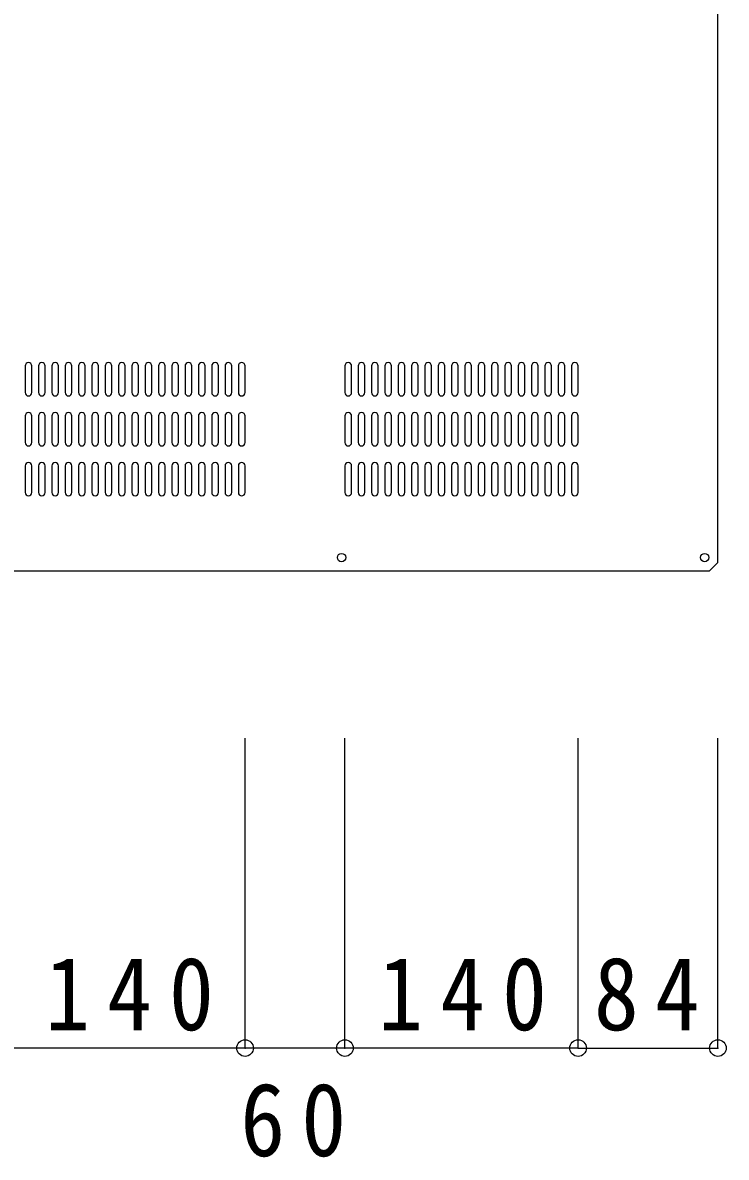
# Model space of a CAD drawing. Units: millimetres at full size, sheet at 1:20. Extents: x -4150 to 1803, y -5254 to 5444.
# Drawn here: x 510 to 933, y 2429 to 3110 of the extents above; entities that cross this region are included whole.
import ezdxf

# ---------------------------------------------------------------- set-up
doc = ezdxf.new("R2010")
doc.units = ezdxf.units.MM
doc.header["$LTSCALE"] = 20
doc.header["$PDMODE"] = 32
doc.header["$PDSIZE"] = 10
doc.layers.add('0-0', color=7, linetype='Continuous')
doc.styles.add('ＭＳ ゴシック', font='')
doc.styles.get('ＭＳ ゴシック').set_extended_font_data('MS Gothic')

msp = doc.modelspace()

# ---------------------------------------------------------------- linework, layer by layer
at = {"layer": '0-0'}
for p, q in [((927.71, 2786.09), (927.71, 4594.09)), ((511.71, 2904.09), (511.71, 2888.09)), ((515.71, 2888.09), (515.71, 2904.09)), ((519.71, 2904.09), (519.71, 2888.09)), ((523.71, 2888.09), (523.71, 2904.09)), ((527.71, 2904.09), (527.71, 2888.09)), ((531.71, 2888.09), (531.71, 2904.09)), ((535.71, 2904.09), (535.71, 2888.09)), ((539.71, 2888.09), (539.71, 2904.09)), ((543.71, 2904.09), (543.71, 2888.09)), ((547.71, 2888.09), (547.71, 2904.09)), ((551.71, 2904.09), (551.71, 2888.09)), ((555.71, 2888.09), (555.71, 2904.09)), ((559.71, 2904.09), (559.71, 2888.09)), ((563.71, 2888.09), (563.71, 2904.09)), ((567.71, 2904.09), (567.71, 2888.09)), ((571.71, 2888.09), (571.71, 2904.09)), ((575.71, 2904.09), (575.71, 2888.09)), ((579.71, 2888.09), (579.71, 2904.09)), ((583.71, 2904.09), (583.71, 2888.09)), ((587.71, 2888.09), (587.71, 2904.09)), ((591.71, 2904.09), (591.71, 2888.09)), ((595.71, 2888.09), (595.71, 2904.09)), ((599.71, 2904.09), (599.71, 2888.09)), ((603.71, 2888.09), (603.71, 2904.09)), ((607.71, 2904.09), (607.71, 2888.09)), ((611.71, 2888.09), (611.71, 2904.09)), ((615.71, 2904.09), (615.71, 2888.09)), ((619.71, 2888.09), (619.71, 2904.09)), ((623.71, 2904.09), (623.71, 2888.09)), ((627.71, 2888.09), (627.71, 2904.09)), ((631.71, 2904.09), (631.71, 2888.09)), ((635.71, 2888.09), (635.71, 2904.09)), ((639.71, 2904.09), (639.71, 2888.09)), ((643.71, 2888.09), (643.71, 2904.09)), ((703.71, 2904.09), (703.71, 2888.09)), ((707.71, 2888.09), (707.71, 2904.09)), ((711.71, 2904.09), (711.71, 2888.09)), ((715.71, 2888.09), (715.71, 2904.09)), ((719.71, 2904.09), (719.71, 2888.09)), ((723.71, 2888.09), (723.71, 2904.09)), ((727.71, 2904.09), (727.71, 2888.09)), ((731.71, 2888.09), (731.71, 2904.09)), ((735.71, 2904.09), (735.71, 2888.09)), ((739.71, 2888.09), (739.71, 2904.09)), ((743.71, 2904.09), (743.71, 2888.09)), ((747.71, 2888.09), (747.71, 2904.09)), ((751.71, 2904.09), (751.71, 2888.09)), ((755.71, 2888.09), (755.71, 2904.09)), ((759.71, 2904.09), (759.71, 2888.09)), ((763.71, 2888.09), (763.71, 2904.09)), ((767.71, 2904.09), (767.71, 2888.09)), ((771.71, 2888.09), (771.71, 2904.09)), ((775.71, 2904.09), (775.71, 2888.09)), ((779.71, 2888.09), (779.71, 2904.09)), ((783.71, 2904.09), (783.71, 2888.09)), ((787.71, 2888.09), (787.71, 2904.09)), ((791.71, 2904.09), (791.71, 2888.09)), ((795.71, 2888.09), (795.71, 2904.09)), ((799.71, 2904.09), (799.71, 2888.09)), ((803.71, 2888.09), (803.71, 2904.09)), ((807.71, 2904.09), (807.71, 2888.09)), ((811.71, 2888.09), (811.71, 2904.09)), ((815.71, 2904.09), (815.71, 2888.09)), ((819.71, 2888.09), (819.71, 2904.09)), ((823.71, 2904.09), (823.71, 2888.09)), ((827.71, 2888.09), (827.71, 2904.09)), ((831.71, 2904.09), (831.71, 2888.09)), ((835.71, 2888.09), (835.71, 2904.09)), ((839.71, 2904.09), (839.71, 2888.09)), ((843.71, 2888.09), (843.71, 2904.09)), ((511.71, 2874.09), (511.71, 2858.09)), ((515.71, 2858.09), (515.71, 2874.09)), ((519.71, 2874.09), (519.71, 2858.09)), ((523.71, 2858.09), (523.71, 2874.09)), ((527.71, 2874.09), (527.71, 2858.09)), ((531.71, 2858.09), (531.71, 2874.09)), ((535.71, 2874.09), (535.71, 2858.09)), ((539.71, 2858.09), (539.71, 2874.09)), ((543.71, 2874.09), (543.71, 2858.09)), ((547.71, 2858.09), (547.71, 2874.09)), ((551.71, 2874.09), (551.71, 2858.09)), ((555.71, 2858.09), (555.71, 2874.09)), ((559.71, 2874.09), (559.71, 2858.09)), ((563.71, 2858.09), (563.71, 2874.09)), ((567.71, 2874.09), (567.71, 2858.09)), ((571.71, 2858.09), (571.71, 2874.09)), ((575.71, 2874.09), (575.71, 2858.09)), ((579.71, 2858.09), (579.71, 2874.09)), ((583.71, 2874.09), (583.71, 2858.09)), ((587.71, 2858.09), (587.71, 2874.09)), ((591.71, 2874.09), (591.71, 2858.09)), ((595.71, 2858.09), (595.71, 2874.09)), ((599.71, 2874.09), (599.71, 2858.09)), ((603.71, 2858.09), (603.71, 2874.09)), ((607.71, 2874.09), (607.71, 2858.09)), ((611.71, 2858.09), (611.71, 2874.09)), ((615.71, 2874.09), (615.71, 2858.09)), ((619.71, 2858.09), (619.71, 2874.09)), ((623.71, 2874.09), (623.71, 2858.09)), ((627.71, 2858.09), (627.71, 2874.09)), ((631.71, 2874.09), (631.71, 2858.09)), ((635.71, 2858.09), (635.71, 2874.09)), ((639.71, 2874.09), (639.71, 2858.09)), ((643.71, 2858.09), (643.71, 2874.09)), ((703.71, 2874.09), (703.71, 2858.09)), ((707.71, 2858.09), (707.71, 2874.09)), ((711.71, 2874.09), (711.71, 2858.09)), ((715.71, 2858.09), (715.71, 2874.09)), ((719.71, 2874.09), (719.71, 2858.09)), ((723.71, 2858.09), (723.71, 2874.09)), ((727.71, 2874.09), (727.71, 2858.09)), ((731.71, 2858.09), (731.71, 2874.09)), ((735.71, 2874.09), (735.71, 2858.09)), ((739.71, 2858.09), (739.71, 2874.09)), ((743.71, 2874.09), (743.71, 2858.09)), ((747.71, 2858.09), (747.71, 2874.09)), ((751.71, 2874.09), (751.71, 2858.09)), ((755.71, 2858.09), (755.71, 2874.09)), ((759.71, 2874.09), (759.71, 2858.09)), ((763.71, 2858.09), (763.71, 2874.09)), ((767.71, 2874.09), (767.71, 2858.09)), ((771.71, 2858.09), (771.71, 2874.09)), ((775.71, 2874.09), (775.71, 2858.09)), ((779.71, 2858.09), (779.71, 2874.09)), ((783.71, 2874.09), (783.71, 2858.09)), ((787.71, 2858.09), (787.71, 2874.09)), ((791.71, 2874.09), (791.71, 2858.09)), ((795.71, 2858.09), (795.71, 2874.09)), ((799.71, 2874.09), (799.71, 2858.09)), ((803.71, 2858.09), (803.71, 2874.09)), ((807.71, 2874.09), (807.71, 2858.09)), ((811.71, 2858.09), (811.71, 2874.09)), ((815.71, 2874.09), (815.71, 2858.09)), ((819.71, 2858.09), (819.71, 2874.09)), ((823.71, 2874.09), (823.71, 2858.09)), ((827.71, 2858.09), (827.71, 2874.09)), ((831.71, 2874.09), (831.71, 2858.09)), ((835.71, 2858.09), (835.71, 2874.09)), ((839.71, 2874.09), (839.71, 2858.09)), ((843.71, 2858.09), (843.71, 2874.09)), ((511.71, 2844.09), (511.71, 2828.09)), ((515.71, 2828.09), (515.71, 2844.09)), ((519.71, 2844.09), (519.71, 2828.09)), ((523.71, 2828.09), (523.71, 2844.09)), ((527.71, 2844.09), (527.71, 2828.09)), ((531.71, 2828.09), (531.71, 2844.09)), ((535.71, 2844.09), (535.71, 2828.09)), ((539.71, 2828.09), (539.71, 2844.09)), ((543.71, 2844.09), (543.71, 2828.09)), ((547.71, 2828.09), (547.71, 2844.09)), ((551.71, 2844.09), (551.71, 2828.09)), ((555.71, 2828.09), (555.71, 2844.09)), ((559.71, 2844.09), (559.71, 2828.09)), ((563.71, 2828.09), (563.71, 2844.09)), ((567.71, 2844.09), (567.71, 2828.09)), ((571.71, 2828.09), (571.71, 2844.09)), ((575.71, 2844.09), (575.71, 2828.09)), ((579.71, 2828.09), (579.71, 2844.09)), ((583.71, 2844.09), (583.71, 2828.09)), ((587.71, 2828.09), (587.71, 2844.09)), ((591.71, 2844.09), (591.71, 2828.09)), ((595.71, 2828.09), (595.71, 2844.09)), ((599.71, 2844.09), (599.71, 2828.09)), ((603.71, 2828.09), (603.71, 2844.09)), ((607.71, 2844.09), (607.71, 2828.09)), ((611.71, 2828.09), (611.71, 2844.09)), ((615.71, 2844.09), (615.71, 2828.09)), ((619.71, 2828.09), (619.71, 2844.09)), ((623.71, 2844.09), (623.71, 2828.09)), ((627.71, 2828.09), (627.71, 2844.09)), ((631.71, 2844.09), (631.71, 2828.09)), ((635.71, 2828.09), (635.71, 2844.09)), ((639.71, 2844.09), (639.71, 2828.09)), ((643.71, 2828.09), (643.71, 2844.09)), ((703.71, 2844.09), (703.71, 2828.09)), ((707.71, 2828.09), (707.71, 2844.09)), ((711.71, 2844.09), (711.71, 2828.09)), ((715.71, 2828.09), (715.71, 2844.09)), ((719.71, 2844.09), (719.71, 2828.09)), ((723.71, 2828.09), (723.71, 2844.09)), ((727.71, 2844.09), (727.71, 2828.09)), ((731.71, 2828.09), (731.71, 2844.09)), ((735.71, 2844.09), (735.71, 2828.09)), ((739.71, 2828.09), (739.71, 2844.09)), ((743.71, 2844.09), (743.71, 2828.09)), ((747.71, 2828.09), (747.71, 2844.09)), ((751.71, 2844.09), (751.71, 2828.09)), ((755.71, 2828.09), (755.71, 2844.09)), ((759.71, 2844.09), (759.71, 2828.09)), ((763.71, 2828.09), (763.71, 2844.09)), ((767.71, 2844.09), (767.71, 2828.09)), ((771.71, 2828.09), (771.71, 2844.09)), ((775.71, 2844.09), (775.71, 2828.09)), ((779.71, 2828.09), (779.71, 2844.09)), ((783.71, 2844.09), (783.71, 2828.09)), ((787.71, 2828.09), (787.71, 2844.09)), ((791.71, 2844.09), (791.71, 2828.09)), ((795.71, 2828.09), (795.71, 2844.09)), ((799.71, 2844.09), (799.71, 2828.09)), ((803.71, 2828.09), (803.71, 2844.09)), ((807.71, 2844.09), (807.71, 2828.09)), ((811.71, 2828.09), (811.71, 2844.09)), ((815.71, 2844.09), (815.71, 2828.09)), ((819.71, 2828.09), (819.71, 2844.09)), ((823.71, 2844.09), (823.71, 2828.09)), ((827.71, 2828.09), (827.71, 2844.09)), ((831.71, 2844.09), (831.71, 2828.09)), ((835.71, 2828.09), (835.71, 2844.09)), ((839.71, 2844.09), (839.71, 2828.09)), ((843.71, 2828.09), (843.71, 2844.09)), ((922.71, 2781.09), (927.71, 2786.09)), ((42.71, 2781.09), (922.71, 2781.09)), ((643.71, 2494.64), (643.71, 2680.57)), ((703.71, 2494.64), (703.71, 2680.57)), ((843.71, 2494.64), (843.71, 2680.57)), ((843.71, 2494.64), (843.71, 2680.57)), ((927.71, 2494.64), (927.71, 2680.57)), ((643.71, 2494.64), (503.71, 2494.64)), ((703.71, 2494.64), (643.71, 2494.64)), ((843.71, 2494.64), (703.71, 2494.64)), ((843.71, 2494.64), (927.71, 2494.64))]:
    msp.add_line(p, q, dxfattribs=at)
for centre in [(701.71, 2789.09), (919.71, 2789.09)]:
    msp.add_circle(centre, 2.5, dxfattribs=at)
for centre, start, end in [((513.71, 2904.09), 0, 180), ((521.71, 2904.09), 0, 180), ((529.71, 2904.09), 0, 180), ((537.71, 2904.09), 0, 180), ((545.71, 2904.09), 0, 180), ((553.71, 2904.09), 0, 180), ((561.71, 2904.09), 0, 180), ((569.71, 2904.09), 0, 180), ((577.71, 2904.09), 0, 180), ((585.71, 2904.09), 0, 180), ((593.71, 2904.09), 0, 180), ((601.71, 2904.09), 0, 180), ((609.71, 2904.09), 0, 180), ((617.71, 2904.09), 0, 180), ((625.71, 2904.09), 0, 180), ((633.71, 2904.09), 0, 180), ((641.71, 2904.09), 0, 180), ((705.71, 2904.09), 0, 180), ((713.71, 2904.09), 0, 180), ((721.71, 2904.09), 0, 180), ((729.71, 2904.09), 0, 180), ((737.71, 2904.09), 0, 180), ((745.71, 2904.09), 0, 180), ((753.71, 2904.09), 0, 180), ((761.71, 2904.09), 0, 180), ((769.71, 2904.09), 0, 180), ((777.71, 2904.09), 0, 180), ((785.71, 2904.09), 0, 180), ((793.71, 2904.09), 0, 180), ((801.71, 2904.09), 0, 180), ((809.71, 2904.09), 0, 180), ((817.71, 2904.09), 0, 180), ((825.71, 2904.09), 0, 180), ((833.71, 2904.09), 0, 180), ((841.71, 2904.09), 0, 180), ((513.71, 2888.09), 180, 360), ((521.71, 2888.09), 180, 360), ((529.71, 2888.09), 180, 360), ((537.71, 2888.09), 180, 360), ((545.71, 2888.09), 180, 360), ((553.71, 2888.09), 180, 360), ((561.71, 2888.09), 180, 360), ((569.71, 2888.09), 180, 360), ((577.71, 2888.09), 180, 360), ((585.71, 2888.09), 180, 360), ((593.71, 2888.09), 180, 360), ((601.71, 2888.09), 180, 360), ((609.71, 2888.09), 180, 360), ((617.71, 2888.09), 180, 360), ((625.71, 2888.09), 180, 360), ((633.71, 2888.09), 180, 360), ((641.71, 2888.09), 180, 360), ((705.71, 2888.09), 180, 360), ((713.71, 2888.09), 180, 360), ((721.71, 2888.09), 180, 360), ((729.71, 2888.09), 180, 360), ((737.71, 2888.09), 180, 360), ((745.71, 2888.09), 180, 360), ((753.71, 2888.09), 180, 360), ((761.71, 2888.09), 180, 360), ((769.71, 2888.09), 180, 360), ((777.71, 2888.09), 180, 360), ((785.71, 2888.09), 180, 360), ((793.71, 2888.09), 180, 360), ((801.71, 2888.09), 180, 360), ((809.71, 2888.09), 180, 360), ((817.71, 2888.09), 180, 360), ((825.71, 2888.09), 180, 360), ((833.71, 2888.09), 180, 360), ((841.71, 2888.09), 180, 360), ((513.71, 2874.09), 0, 180), ((521.71, 2874.09), 0, 180), ((529.71, 2874.09), 0, 180), ((537.71, 2874.09), 0, 180), ((545.71, 2874.09), 0, 180), ((553.71, 2874.09), 0, 180), ((561.71, 2874.09), 0, 180), ((569.71, 2874.09), 0, 180), ((577.71, 2874.09), 0, 180), ((585.71, 2874.09), 0, 180), ((593.71, 2874.09), 0, 180), ((601.71, 2874.09), 0, 180), ((609.71, 2874.09), 0, 180), ((617.71, 2874.09), 0, 180), ((625.71, 2874.09), 0, 180), ((633.71, 2874.09), 0, 180), ((641.71, 2874.09), 0, 180), ((705.71, 2874.09), 0, 180), ((713.71, 2874.09), 0, 180), ((721.71, 2874.09), 0, 180), ((729.71, 2874.09), 0, 180), ((737.71, 2874.09), 0, 180), ((745.71, 2874.09), 0, 180), ((753.71, 2874.09), 0, 180), ((761.71, 2874.09), 0, 180), ((769.71, 2874.09), 0, 180), ((777.71, 2874.09), 0, 180), ((785.71, 2874.09), 0, 180), ((793.71, 2874.09), 0, 180), ((801.71, 2874.09), 0, 180), ((809.71, 2874.09), 0, 180), ((817.71, 2874.09), 0, 180), ((825.71, 2874.09), 0, 180), ((833.71, 2874.09), 0, 180), ((841.71, 2874.09), 0, 180), ((513.71, 2858.09), 180, 360), ((521.71, 2858.09), 180, 360), ((529.71, 2858.09), 180, 360), ((537.71, 2858.09), 180, 360), ((545.71, 2858.09), 180, 360), ((553.71, 2858.09), 180, 360), ((561.71, 2858.09), 180, 360), ((569.71, 2858.09), 180, 360), ((577.71, 2858.09), 180, 360), ((585.71, 2858.09), 180, 360), ((593.71, 2858.09), 180, 360), ((601.71, 2858.09), 180, 360), ((609.71, 2858.09), 180, 360), ((617.71, 2858.09), 180, 360), ((625.71, 2858.09), 180, 360), ((633.71, 2858.09), 180, 360), ((641.71, 2858.09), 180, 360), ((705.71, 2858.09), 180, 360), ((713.71, 2858.09), 180, 360), ((721.71, 2858.09), 180, 360), ((729.71, 2858.09), 180, 360), ((737.71, 2858.09), 180, 360), ((745.71, 2858.09), 180, 360), ((753.71, 2858.09), 180, 360), ((761.71, 2858.09), 180, 360), ((769.71, 2858.09), 180, 360), ((777.71, 2858.09), 180, 360), ((785.71, 2858.09), 180, 360), ((793.71, 2858.09), 180, 360), ((801.71, 2858.09), 180, 360), ((809.71, 2858.09), 180, 360), ((817.71, 2858.09), 180, 360), ((825.71, 2858.09), 180, 360), ((833.71, 2858.09), 180, 360), ((841.71, 2858.09), 180, 360), ((513.71, 2844.09), 0, 180), ((521.71, 2844.09), 0, 180), ((529.71, 2844.09), 0, 180), ((537.71, 2844.09), 0, 180), ((545.71, 2844.09), 0, 180), ((553.71, 2844.09), 0, 180), ((561.71, 2844.09), 0, 180), ((569.71, 2844.09), 0, 180), ((577.71, 2844.09), 0, 180), ((585.71, 2844.09), 0, 180), ((593.71, 2844.09), 0, 180), ((601.71, 2844.09), 0, 180), ((609.71, 2844.09), 0, 180), ((617.71, 2844.09), 0, 180), ((625.71, 2844.09), 0, 180), ((633.71, 2844.09), 0, 180), ((641.71, 2844.09), 0, 180), ((705.71, 2844.09), 0, 180), ((713.71, 2844.09), 0, 180), ((721.71, 2844.09), 0, 180), ((729.71, 2844.09), 0, 180), ((737.71, 2844.09), 0, 180), ((745.71, 2844.09), 0, 180), ((753.71, 2844.09), 0, 180), ((761.71, 2844.09), 0, 180), ((769.71, 2844.09), 0, 180), ((777.71, 2844.09), 0, 180), ((785.71, 2844.09), 0, 180), ((793.71, 2844.09), 0, 180), ((801.71, 2844.09), 0, 180), ((809.71, 2844.09), 0, 180), ((817.71, 2844.09), 0, 180), ((825.71, 2844.09), 0, 180), ((833.71, 2844.09), 0, 180), ((841.71, 2844.09), 0, 180), ((513.71, 2828.09), 180, 360), ((521.71, 2828.09), 180, 360), ((529.71, 2828.09), 180, 360), ((537.71, 2828.09), 180, 360), ((545.71, 2828.09), 180, 360), ((553.71, 2828.09), 180, 360), ((561.71, 2828.09), 180, 360), ((569.71, 2828.09), 180, 360), ((577.71, 2828.09), 180, 360), ((585.71, 2828.09), 180, 360), ((593.71, 2828.09), 180, 360), ((601.71, 2828.09), 180, 360), ((609.71, 2828.09), 180, 360), ((617.71, 2828.09), 180, 360), ((625.71, 2828.09), 180, 360), ((633.71, 2828.09), 180, 360), ((641.71, 2828.09), 180, 360), ((705.71, 2828.09), 180, 360), ((713.71, 2828.09), 180, 360), ((721.71, 2828.09), 180, 360), ((729.71, 2828.09), 180, 360), ((737.71, 2828.09), 180, 360), ((745.71, 2828.09), 180, 360), ((753.71, 2828.09), 180, 360), ((761.71, 2828.09), 180, 360), ((769.71, 2828.09), 180, 360), ((777.71, 2828.09), 180, 360), ((785.71, 2828.09), 180, 360), ((793.71, 2828.09), 180, 360), ((801.71, 2828.09), 180, 360), ((809.71, 2828.09), 180, 360), ((817.71, 2828.09), 180, 360), ((825.71, 2828.09), 180, 360), ((833.71, 2828.09), 180, 360), ((841.71, 2828.09), 180, 360)]:
    msp.add_arc(centre, 2, start, end, dxfattribs=at)
for p in [(643.71, 2494.64), (703.71, 2494.64), (843.71, 2494.64), (927.71, 2494.64)]:
    msp.add_point(p, dxfattribs=at)

# ---------------------------------------------------------------- texts
at = {"layer": '0-0', "char_height": 43.99, "attachment_point": 7, "style": 'ＭＳ ゴシック'}
for s, insert in [('\\T1.38;\\W0.9;140', (523.71, 2504.64)), ('\\T1.38;\\W0.9;140', (723.71, 2504.64)), ('\\T1.36;\\W0.9;84', (853.21, 2504.64)), ('\\T1.36;\\W0.9;60', (640.87, 2429.05))]:
    msp.add_mtext(s, dxfattribs=dict(at, insert=insert))

doc.saveas('drawing.dxf')
